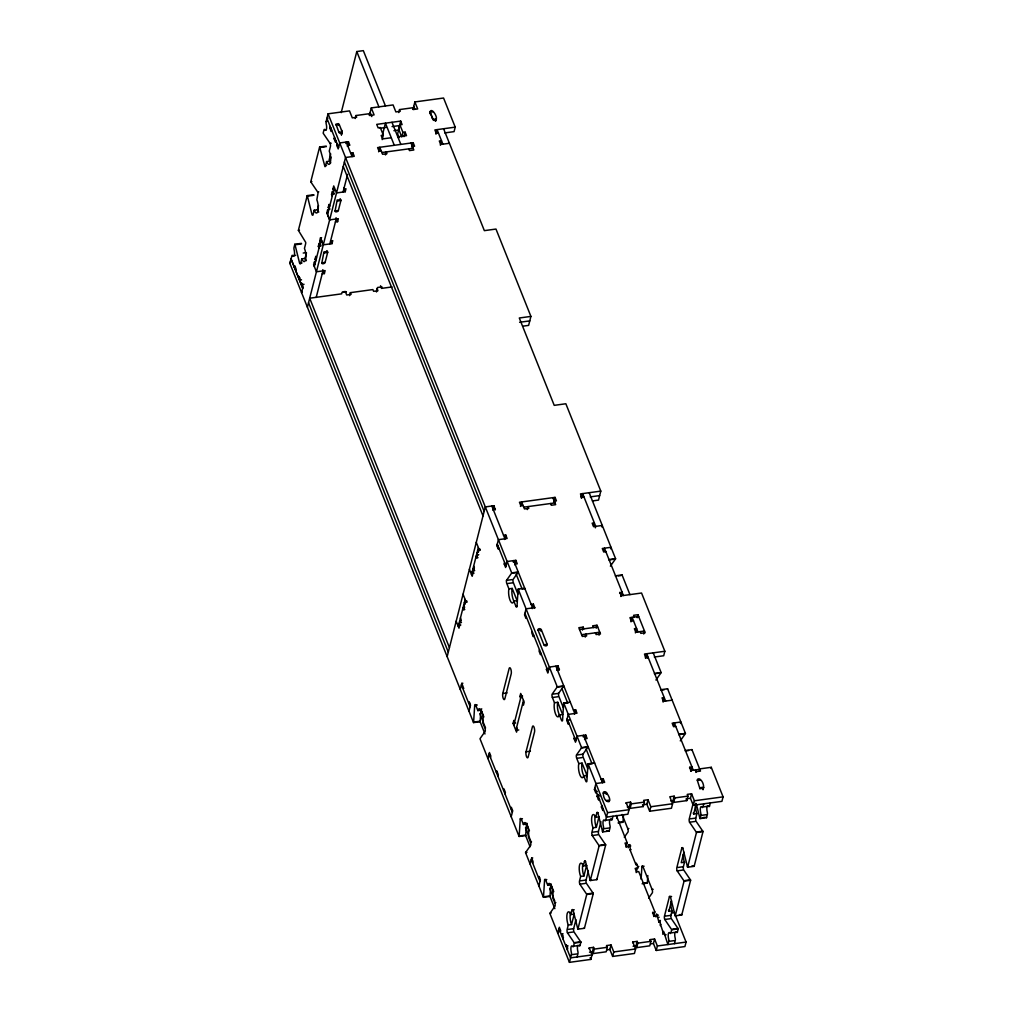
<?xml version="1.0" encoding="UTF-8"?>
<svg xmlns="http://www.w3.org/2000/svg" width="1013" height="1013" viewBox="0 0 1013 1013"><rect width="100%" height="100%" fill="white"/><g stroke="black" fill="none" stroke-linecap="round" stroke-linejoin="round"><path stroke-width="1.5" d="M480.884 709.885L480.149 721.205A2.317 0.734 82.2 0 1 480.073 721.699L473.54 722.598A2.317 0.734 82.2 0 0 473.615 722.092L474.717 705.124A2.317 0.734 82.2 0 1 475.806 705.377L476.895 705.225M524.633 588.718A2.317 0.734 82.2 0 1 524.721 588.224L518.175 589.11A2.317 0.734 82.2 0 0 518.099 589.617L516.997 606.584A2.317 0.734 82.2 0 1 515.921 606.331L513.819 601.089A8.117 2.583 82.2 0 1 510.046 600.215A8.117 2.583 82.2 0 1 508.931 588.857L506.829 583.615A2.317 0.734 82.2 0 1 506.513 580.373L511.552 573.244A2.317 0.734 82.2 0 0 511.692 572.889L328.073 113.823L349.51 110.898L352.296 117.875L356.652 117.28L355.956 115.533L369.036 113.747L369.732 115.495L374.088 114.9L371.29 107.91L393.082 104.934L395.88 111.924L400.236 111.316L399.54 109.581L412.62 107.783L413.317 109.531L417.673 108.935L414.874 101.946L443.567 98.02L455.217 127.144L454.065 131.627L444.682 132.918M522.442 818.707L520.264 819.01L519.163 835.978A2.317 0.734 82.2 0 1 519.087 836.472L525.62 835.573A2.317 0.734 82.2 0 0 525.709 835.079L526.443 823.772M546.779 879.537L544.601 879.828L543.5 896.796A2.317 0.734 82.2 0 1 543.411 897.303L549.958 896.404A2.317 0.734 82.2 0 0 550.034 895.91L550.768 884.59M616.778 818.415L616.955 815.592M618.057 822.936L622.957 822.265A2.317 0.734 82.2 0 0 623.033 821.758L623.489 814.693M641.102 879.246L641.925 866.52L644.103 866.216M642.103 883.805L647.282 883.095A2.317 0.734 82.2 0 0 647.358 882.589L647.826 875.523M473.54 722.598L289.921 263.519L291.871 255.871A2.317 0.734 82.2 0 1 292.694 255.631A4.634 1.482 82.2 0 0 294.352 255.137A4.634 1.482 82.2 0 0 294.137 249.983A2.317 0.734 82.2 0 1 294.036 247.413L294.834 244.247L301.368 243.361A2.305 0.734 82.2 0 1 301.557 243.918M294.834 244.247A2.305 0.734 82.2 0 1 295.024 244.817L299.569 263.089A2.305 0.734 82.2 0 0 300.013 263.798L300.177 263.887A2.305 0.734 82.2 0 0 300.646 263.342L301.798 258.847A8.117 2.583 82.2 0 0 305.571 259.721A8.117 2.583 82.2 0 0 304.47 248.375L305.609 243.88A2.317 0.734 82.2 0 0 305.673 242.31L298.379 230.356L307.23 195.623L313.764 194.724A2.305 0.734 82.2 0 1 313.954 195.294M307.23 195.623A2.305 0.734 82.2 0 1 307.42 196.18L311.966 214.465A2.343 0.747 82.2 0 0 312.409 215.174L312.726 215.25A2.343 0.747 82.2 0 0 313.055 214.718L314.182 210.223A8.117 2.583 82.2 0 0 317.968 211.097A8.117 2.583 82.2 0 0 316.854 199.738L318.006 193.204A2.343 0.747 82.2 0 0 317.689 192.001L310.991 182.163A2.305 0.734 82.2 0 1 310.776 181.72L319.627 146.999L326.161 146.1A2.305 0.734 82.2 0 1 326.351 146.657M328.073 113.823L326.135 121.471A2.317 0.734 82.2 0 0 326.237 124.055A4.634 1.482 82.2 0 1 326.452 129.195A4.634 1.482 82.2 0 1 324.793 129.689A2.317 0.734 82.2 0 0 323.97 129.943L323.172 133.096A2.305 0.734 82.2 0 0 323.388 133.539L330.086 143.377A2.305 0.734 82.2 0 1 330.403 144.58L330.466 145.049A2.305 0.734 82.2 0 1 330.403 146.594L329.25 151.114A8.117 2.583 82.2 0 1 330.365 162.46A8.117 2.583 82.2 0 1 326.591 161.599L325.439 166.081A2.317 0.734 82.2 0 1 324.958 166.626L319.804 147.556A2.305 0.734 82.2 0 0 319.627 146.999M331.593 129.968L331.213 131.462L329.807 127.967L330.2 126.473M295.733 270.686L296.113 269.179L294.707 265.685L294.327 267.191L295.416 267.039M335.898 140.731L335.518 142.238L334.125 138.743L334.505 137.236M329.149 160.003L330.707 153.887M341.216 112.646L356.791 51.549L363.338 50.65L385.459 105.972M306.382 260.683A8.129 2.583 82.2 0 1 305.065 258.404L306.483 252.807M318.778 212.046A8.117 2.583 82.2 0 1 317.462 209.767L318.525 205.576M330.719 162.852A8.155 2.596 82.2 0 1 329.845 161.143L330.922 156.952M338.899 125.485L338.38 123.637L335.949 124.156L338.912 132.298A1.735 1.304 14.3 0 0 341.077 133.387A1.735 1.304 14.3 0 0 342.179 131.855L341.457 130.031M300.038 281.449L300.418 279.955L299.025 276.46L298.645 277.967L299.734 277.815M347.662 145.543L349.84 145.239L348.434 141.744L339.722 142.947L338.203 148.924L336.797 145.441L337.177 143.935M301.861 291.516L301.57 292.643L303.102 286.654L301.697 283.159L301.317 284.653L304.039 284.286M322.197 273.877L324.375 273.573L325.135 270.585L316.423 271.775L313.625 264.786L314.397 261.785L315.094 263.532M315.727 261.037L315.03 259.29L315.79 256.302L316.487 258.049M319.032 248.071L318.335 246.324L319.095 243.323L319.791 245.07L320.88 244.931M321.526 242.436L320.437 242.576L319.728 240.828L320.501 237.84L321.59 237.688M335.417 221.974L337.608 221.682L338.367 218.681L329.656 219.872L326.857 212.882L327.617 209.894L328.706 209.742M330.048 208.995L328.959 209.147L328.25 207.399L329.022 204.411L329.719 206.158M332.264 196.167L331.555 194.42L332.327 191.432L333.024 193.179L334.113 193.027M334.746 190.533L333.657 190.685L332.96 188.937L333.72 185.936L336.519 192.926L345.23 191.736L345.99 188.747L343.812 189.038M314.321 266.533L321.197 239.587L323.286 244.829L332.011 243.639L332.771 240.638L330.593 240.942M334.417 187.684L327.554 214.629L329.656 219.872M345.876 143.542L346.256 142.048L352.081 156.61M347.294 146.239L348.434 141.744M355.196 118.534L355.956 115.533M307.395 307.205L345.547 157.496L354.259 156.306L352.866 152.811L350.688 153.115M326.971 250.667L327.668 252.414L325.122 262.392A1.747 1.013 -21.8 0 1 323.198 263.747A1.747 1.013 -21.8 0 1 321.855 262.848L323.983 251.819M340.191 198.776L340.887 200.523L338.355 210.501A1.747 1.013 -21.8 0 1 336.43 211.844A1.747 1.013 -21.8 0 1 335.075 210.945L337.202 199.916M352.106 155.812L352.866 152.811M316.183 297.455L322.957 270.876M329.833 243.93L336.189 218.985M343.052 192.039L347.573 174.325M369.39 115.393L371.29 107.91M382.775 133.653L385.447 123.168L394.298 145.302M378.621 151.785L379.774 147.29L382.585 154.28L386.941 153.685L386.244 151.937L385.472 154.926M382.192 139.629L383.332 135.134L380.306 127.562L378.128 127.866L376.722 124.371L400.692 121.091L402.098 124.586L399.92 124.878L397.628 133.855L399.135 137.641M349.612 295.644L350.371 292.656L372.885 289.566L373.594 291.313L377.95 290.718L377.013 288.388M398.78 112.57L399.54 109.581M400.692 121.091L398.413 130.069L393.918 130.69M399.92 124.878L402.946 132.45L401.794 136.945L398.767 129.373M403.984 136.641L405.124 132.146L402.946 132.45M412.975 109.429L414.874 101.946M412.05 147.214L413.19 142.719L377.608 147.581L379.001 151.076L381.179 150.785M376.469 291.972L377.608 287.477L381.977 286.882L381.584 288.376L392.056 286.945M429.689 113.063C430.778 105.707 437.629 116.444 436.248 118.99L435.679 121.231M429.689 113.646L430.069 112.152L433.336 111.709M435.907 134.121L437.059 129.626L442.884 144.188M440.338 145.176L441.478 140.693L439.3 140.984L440.693 144.479L449.417 143.289M443.593 128.727L484.353 230.647L495.977 229.052L530.913 316.411L528.621 325.388L522.809 326.186M447.151 656.614L485.303 506.918L494.015 505.715L495.23 509.957M458.269 626.427L465.144 599.481M471.501 574.536L478.364 547.59M459.041 623.438L459.737 625.173L458.978 628.174L456.179 621.184M461.459 622.539L460.371 622.678L461.13 619.69L460.434 617.943M464.764 609.56L463.675 609.712L464.435 606.711L463.739 604.964M463.042 594.238L465.841 601.228L465.081 604.217L464.372 602.469L467.107 602.102M472.261 571.535L472.957 573.282L472.197 576.283L469.399 569.293M474.692 570.636L473.603 570.788L474.363 567.799L473.666 566.052M477.997 557.669L476.908 557.808L477.667 554.82L476.971 553.073M476.275 542.348L479.073 549.325L478.301 552.326L477.604 550.578L480.327 550.211M492.875 510.21L494.015 505.715M460.244 689.372L461.776 683.382L462.865 683.231M498.662 547.653L498.269 549.147L496.877 545.652L498.409 539.676L507.12 538.473L505.728 534.978L503.537 535.282M504.575 539.473L505.728 534.978M515.073 564.114L517.25 563.81L515.858 560.316L507.133 561.506L505.614 567.495L504.221 564L504.601 562.506M520.479 506.437L521.619 501.942L524.43 508.931L528.786 508.336L528.09 506.589L527.33 509.577M468.981 711.215L470.513 705.225L469.108 701.73L468.728 703.225L469.817 703.073M513.3 562.114L513.68 560.62L532.597 607.927M514.705 564.811L515.858 560.316M502.765 693.525L509.121 668.58A3.482 1.102 82.2 0 1 510.742 668.96A3.482 1.102 82.2 0 1 511.21 673.822L504.854 698.767A3.482 1.102 82.2 0 1 503.233 698.4A3.482 1.102 82.2 0 1 502.765 693.525L507.12 692.93M487.911 758.522L489.431 752.532L490.836 756.027L490.457 757.534M553.908 501.866L555.048 497.37L519.454 502.245L520.859 505.74L523.037 505.436M526.317 616.816L525.937 618.31L524.531 614.815L526.064 608.826L534.775 607.635L533.382 604.141L531.205 604.432M532.243 608.623L533.382 604.141M534.585 608.382L534.775 607.635M496.395 772.375L496.775 770.88L498.168 774.375L497.788 775.869M532.256 631.656L531.876 633.163L533.269 636.645L533.648 635.151M516.63 727.385L517.326 729.132L516.567 732.133L513.072 723.396L513.832 720.408L514.528 722.155M520.631 698.198L519.935 696.45L520.695 693.449L524.19 702.186L523.43 705.187L522.733 703.44M513.768 725.143L521.404 695.197M540.955 631.264L541.335 629.769A1.735 1.304 14.3 0 0 539.182 628.68A1.735 1.304 14.3 0 0 538.068 630.213L543.892 644.774A1.735 1.304 14.3 0 0 546.045 645.863A1.735 1.304 14.3 0 0 547.159 644.331L541.335 629.769L538.068 630.213M523.493 700.439L515.87 730.386L518.77 729.98M503.613 790.431L503.993 788.937L505.386 792.432L505.006 793.926M539.473 649.713L539.093 651.207L540.499 654.702L540.879 653.208M581.5 498.029L582.627 493.597L595.733 526.355L595.353 527.849M510.945 808.779L511.324 807.285L512.73 810.767L511.198 816.757M559.277 670.112L558.074 665.87L549.35 667.061L547.83 673.05L546.438 669.555L546.817 668.061M526.051 751.76L532.407 726.815A3.482 1.102 82.2 0 1 534.028 727.195A3.482 1.102 82.2 0 1 534.509 732.057L528.153 757.002A3.482 1.102 82.2 0 1 526.532 756.635A3.482 1.102 82.2 0 1 526.051 751.76L530.407 751.165M530.913 316.411L519.289 317.993L554.225 405.352L565.849 403.756L600.798 491.115L598.506 500.093L592.453 500.929M556.922 670.353L558.074 665.87M593.58 525.848L594.34 522.86L592.162 523.164L593.555 526.659L602.266 525.456L601.887 526.963M582.424 630.111L583.197 627.11L578.828 627.705L582.323 636.443L586.692 635.847L585.983 634.1L585.223 637.101M603.71 551.186L604.47 548.198L623.4 595.505M530.128 864.076L531.648 858.087L532.737 857.935M569.243 723.713L568.154 723.864L566.761 720.37L568.28 714.38L576.992 713.19L575.599 709.695L573.421 709.986M610.624 548.793L611.004 547.299L602.292 548.489L603.685 551.984L605.863 551.692M532.673 863.076L533.053 861.582L531.648 858.087M568.154 723.864L568.534 722.358M574.46 714.178L575.599 709.695M596.226 628.225L596.986 625.224L592.63 625.819L593.327 627.566M599.012 635.214L599.772 632.213L581.614 634.695M584.944 738.819L587.135 738.515L585.729 735.02L577.017 736.21L575.485 742.2L574.092 738.705L574.472 737.211M538.865 885.919L540.385 879.93L538.992 876.435L538.612 877.929L539.701 877.777M619.627 593.061L621.995 592.01L620.855 596.505M583.171 736.818L583.551 735.324L602.482 782.631M584.59 739.515L585.729 735.02M630.985 621.843L632.125 617.348L637.949 631.909M637.202 617.702L637.962 614.701L633.606 615.296L634.303 617.044M557.783 933.226L559.315 927.25L560.708 930.744L560.328 932.239M597.277 791.368L596.188 791.52L595.809 793.014L594.416 789.52L595.935 783.53L604.66 782.34L603.254 778.845L601.076 779.136M635.404 632.897L636.557 628.415L634.379 628.706L635.771 632.201L644.483 631.01L643.724 634.011M563.076 933.796L561.987 933.935L561.607 935.442L562.696 935.29M599.582 799.561L598.493 799.713L597.088 796.218L597.48 794.724L598.569 794.572M602.304 782.593L603.254 778.845M563.013 938.937L563.393 937.43L561.987 933.935M598.493 799.713L598.873 798.219M573.776 913.194A8.117 2.583 82.2 0 1 574.194 914.131L570.927 914.587A8.117 2.583 82.2 0 0 567.153 913.701A8.117 2.583 82.2 0 0 568.255 925.059L567.115 929.554A2.317 0.734 82.2 0 0 567.432 932.796L574.13 942.634A2.317 0.734 82.2 0 1 574.346 943.078L573.535 946.231A2.317 0.734 82.2 0 1 572.712 946.484A4.634 1.482 82.2 0 0 571.066 946.978A4.634 1.482 82.2 0 0 571.281 952.131A2.317 0.734 82.2 0 1 571.383 954.702L569.433 962.35L590.858 959.412L592.01 954.93L589.211 947.94L593.567 947.345L594.264 949.092L593.124 953.575L606.192 951.789L607.344 947.307L606.648 945.56L611.004 944.952L613.789 951.941L612.65 956.437L634.442 953.461L635.582 948.966L632.796 941.976L637.152 941.381L637.848 943.128L636.708 947.624L649.776 945.825L650.916 941.343L650.219 939.595L654.575 939L657.374 945.99L656.234 950.473L684.927 946.547L686.067 942.065L674.253 912.523L671.353 912.916M570.927 914.587L572.079 910.092L574.257 909.788M586.172 864.57A8.117 2.583 82.2 0 1 586.59 865.507L583.323 865.95A8.117 2.583 82.2 0 0 579.537 865.077A8.117 2.583 82.2 0 0 580.652 876.435L579.512 880.93A2.317 0.734 82.2 0 0 579.829 884.172L586.527 894.01A2.317 0.734 82.2 0 1 586.742 894.454L577.891 929.174L584.425 928.288L593.276 893.555A2.317 0.734 82.2 0 0 593.061 893.111L586.362 883.273A2.317 0.734 82.2 0 1 586.046 880.031L588.338 871.053M583.323 865.95L584.463 861.468L585.552 861.316M593.048 827.811L596.315 827.355L598.987 816.883L595.72 817.326A8.117 2.583 82.2 0 0 591.934 816.453A8.117 2.583 82.2 0 0 593.048 827.811L591.896 832.293A2.317 0.734 82.2 0 0 592.225 835.535L598.911 845.386A2.317 0.734 82.2 0 1 599.139 845.817L590.275 880.55L596.822 879.651L605.673 844.931A2.317 0.734 82.2 0 0 605.457 844.487L598.759 834.649A2.317 0.734 82.2 0 1 598.442 831.407L600.924 821.67M595.72 817.326L596.86 812.831L597.949 812.692M568.255 925.059L571.522 924.616L574.194 914.131M580.652 876.435L583.919 875.992L586.59 865.507M603.178 808.982L602.798 810.489L601.405 806.994L601.785 805.487M606.167 794.319L606.559 792.824A1.735 1.304 14.3 0 0 604.394 791.735A1.735 1.304 14.3 0 0 603.279 793.28C603.545 804.525 615.132 804.423 606.559 792.824L603.279 793.28M567.318 949.7L567.698 948.206L566.305 944.711L565.925 946.218L568.103 945.914M579.246 945.585A2.317 0.734 82.2 0 0 580.082 945.344L580.88 942.179A2.317 0.734 82.2 0 0 580.664 941.748L573.966 931.897A2.317 0.734 82.2 0 1 573.649 928.655L575.941 919.677M645.547 658.235L646.687 653.74L665.617 701.059M609.079 801.6L609.471 800.105L606.192 800.549M645.712 658.285L644.509 654.043L664.845 651.258L641.558 593.023L621.21 595.809L619.817 592.314M609.699 820.137A4.634 1.482 82.2 0 0 609.915 825.291A2.317 0.734 82.2 0 1 610.016 827.874L609.218 831.027L602.672 831.926L603.482 828.761A2.317 0.734 82.2 0 0 603.368 826.19A4.634 1.482 82.2 0 1 603.166 821.037A4.634 1.482 82.2 0 1 604.812 820.543A2.317 0.734 82.2 0 0 605.635 820.302L607.585 812.654L588.059 763.815L594.593 762.928A2.317 0.734 82.2 0 0 594.53 763.295M647.801 658.361L648.079 657.234L645.901 657.538M577.119 956.968L577.917 953.803A2.317 0.734 82.2 0 0 577.815 951.232A4.634 1.482 82.2 0 1 577.891 945.344M610.396 819.061A4.634 1.482 82.2 0 1 611.346 819.644A2.317 0.734 82.2 0 0 612.181 819.403L612.979 816.25M589.022 948.687L589.211 947.94M626.034 803.474L626.224 802.727L630.58 802.131L631.276 803.879L630.137 808.374L643.204 806.576L644.357 802.093L643.648 800.346L648.016 799.751L650.802 806.741L649.662 811.223L671.454 808.247L672.594 803.752L669.796 796.762L674.164 796.167L674.861 797.915L673.708 802.41L686.789 800.625L687.928 796.129L687.232 794.382L691.588 793.787L694.386 800.777L693.247 805.259L721.927 801.334L723.079 796.851L711.265 767.31L699.641 768.905L699.451 769.652M664.845 651.258L663.705 655.753L654.309 657.032M593.124 953.575L592.428 951.84L593.567 947.345M630.137 808.374L629.428 806.627L630.58 802.131M626.224 802.727L629.01 809.716L627.87 814.211L606.445 817.136L594.796 788.025M626.059 847.273L627.199 842.778L616.259 815.414M663.072 702.06L664.211 697.564L662.033 697.868L663.439 701.363L672.151 700.16M628.225 847.767L628.984 844.779L630.073 844.627M637.025 864.469L635.936 864.621L629.997 849.768L630.377 848.274L628.984 844.779M606.445 946.307L606.648 945.56M612.65 956.437L609.851 949.447L611.004 944.952M649.662 811.223L646.864 804.233L648.016 799.751M635.936 864.621L636.316 863.114L637.721 866.609L636.189 872.598M673.582 725.89L674.341 722.902L693.272 770.209M680.508 723.497L680.888 722.003L672.163 723.193L673.569 726.688L675.747 726.397M632.606 942.723L632.796 941.976M636.708 947.624L635.999 945.876L637.152 941.381M673.708 802.41L673.012 800.663L674.164 796.167M652.499 912.979L654.867 911.928L638.734 871.598L636.557 871.902L635.164 868.407L638.063 868.014M689.498 767.765L691.879 766.727L690.727 771.21M653.714 916.423L654.867 911.928M653.892 916.474L652.689 912.232M690.904 771.26L689.701 767.018M655.88 916.917L656.639 913.929L658.944 922.121L660.033 921.969M650.029 940.343L650.219 939.595M695.956 772.413L695.45 769.918M656.234 950.473L653.436 943.483L654.575 939M658.944 922.121L659.324 920.627L660.413 920.475M693.247 805.259L690.448 798.282L691.588 793.787M699.426 770.817L699.806 769.323L691.094 770.513M664.781 933.986L663.338 933.112L659.324 920.627M671.581 896.48L669.403 896.771L664.439 916.233A2.317 0.734 82.2 0 0 664.769 919.475L671.454 929.326A2.317 0.734 82.2 0 1 671.682 929.757L670.872 932.922A2.317 0.734 82.2 0 1 670.049 933.163A4.634 1.482 82.2 0 0 668.39 933.657A4.634 1.482 82.2 0 0 668.605 938.81A2.317 0.734 82.2 0 1 668.719 941.381L667.909 944.547L663.629 931.403L662.869 934.391M682.889 847.995L681.8 848.147L676.836 867.609A2.317 0.734 82.2 0 0 677.153 870.851L683.851 880.69A2.317 0.734 82.2 0 1 684.066 881.133L675.215 915.866L681.762 914.967L690.613 880.234A2.317 0.734 82.2 0 0 690.397 879.803L683.699 869.952A2.317 0.734 82.2 0 1 683.382 866.71L684.522 862.228A8.117 2.583 82.2 0 1 683.079 854.807M693.424 802.511L689.233 818.985A2.317 0.734 82.2 0 0 689.549 822.227L696.248 832.066A2.317 0.734 82.2 0 1 696.463 832.509L687.612 867.229L694.146 866.343L702.997 831.61A2.317 0.734 82.2 0 0 702.781 831.167L696.083 821.328A2.317 0.734 82.2 0 1 695.766 818.086L696.919 813.591A8.117 2.583 82.2 0 1 695.589 803.385M670.695 901.963A8.117 2.583 82.2 0 0 672.125 910.852L668.859 911.295L671.53 900.823M683.927 852.186L681.255 862.671L684.522 862.228M696.919 813.591L693.652 814.047L696.311 803.562M700.059 789.026L697.349 780.403A1.735 1.304 14.3 0 1 698.464 778.87A1.735 1.304 14.3 0 1 700.616 779.959C703.655 781.707 705.58 791.596 700.35 787.899M702.959 789.482L703.529 787.24L700.262 787.683M676.102 931.77A4.634 1.482 82.2 0 1 676.583 932.264A2.317 0.734 82.2 0 0 677.406 932.023L678.216 928.87A2.317 0.734 82.2 0 0 678.001 928.427L671.302 918.588A2.317 0.734 82.2 0 1 670.986 915.347L672.125 910.852M703.047 789.697L703.617 787.456M710.974 768.436L711.265 767.31M707.732 805.74A4.634 1.482 82.2 0 0 707.239 811.983A2.317 0.734 82.2 0 1 707.353 814.553L706.542 817.706L700.008 818.605L700.806 815.452A2.317 0.734 82.2 0 0 700.705 812.869A4.634 1.482 82.2 0 1 700.49 807.716A4.634 1.482 82.2 0 1 702.148 807.222A2.317 0.734 82.2 0 0 702.971 806.981L703.769 803.828M674.443 943.647L675.253 940.495A2.317 0.734 82.2 0 0 675.139 937.911A4.634 1.482 82.2 0 1 674.937 932.758M708.201 805.829A4.634 1.482 82.2 0 1 708.682 806.335A2.317 0.734 82.2 0 0 709.505 806.082L710.316 802.929M289.921 263.519L291.073 259.037L302.71 288.148L291.073 259.037M511.692 572.889L518.225 572.003A2.317 0.734 82.2 0 1 518.086 572.358L513.047 579.487A2.317 0.734 82.2 0 0 513.376 582.728L517.909 594.087M610.383 566.166L615.423 559.037A2.317 0.734 82.2 0 0 615.562 558.682L589.173 492.698M518.175 589.11L557.239 686.776A2.317 0.734 82.2 0 1 557.099 687.131L552.06 694.26A2.317 0.734 82.2 0 0 552.376 697.501L554.478 702.743A8.117 2.583 82.2 0 0 555.593 714.089A8.117 2.583 82.2 0 0 559.366 714.963L562.633 714.52L557.745 702.288L554.478 702.743M563.456 707.96L558.923 696.602A2.317 0.734 82.2 0 1 558.606 693.361L563.633 686.232A2.317 0.734 82.2 0 0 563.772 685.877L557.239 686.776M570.192 702.465A2.317 0.734 82.2 0 1 570.268 702.098L563.722 702.997L581.576 747.607A2.317 0.734 82.2 0 1 581.437 747.961L576.397 755.078A2.317 0.734 82.2 0 0 576.714 758.332L578.803 763.561A8.117 2.583 82.2 0 0 579.917 774.92A8.117 2.583 82.2 0 0 583.703 775.793L586.97 775.35L582.07 763.118L578.803 763.561M587.793 768.791L583.247 757.433A2.317 0.734 82.2 0 1 582.931 754.191L587.971 747.062A2.317 0.734 82.2 0 0 588.11 746.708L581.576 747.607M543.411 897.303L525.57 852.693A2.317 0.734 82.2 0 1 525.709 852.338L530.749 845.209A2.317 0.734 82.2 0 0 530.432 841.968L528.33 836.725A8.117 2.583 82.2 0 0 527.229 825.367A8.117 2.583 82.2 0 0 523.442 824.493L521.353 819.251A2.317 0.734 82.2 0 0 520.264 819.01M655.93 680.04L660.97 672.911A2.317 0.734 82.2 0 0 661.109 672.556L653.22 652.853M569.433 962.35L549.907 913.523A2.317 0.734 82.2 0 1 550.046 913.169L555.073 906.04A2.317 0.734 82.2 0 0 554.757 902.798L552.667 897.556A8.117 2.583 82.2 0 0 551.553 886.198A8.117 2.583 82.2 0 0 547.78 885.324L545.678 880.082A2.317 0.734 82.2 0 0 544.601 879.828M680.267 740.87L685.295 733.741A2.317 0.734 82.2 0 0 685.434 733.387L667.592 688.777L661.058 689.676A2.317 0.734 82.2 0 0 660.983 690.17M624.299 837.245L628.085 831.888A2.317 0.734 82.2 0 0 627.769 828.647L622.083 814.452M648.637 898.062L652.41 892.719A2.317 0.734 82.2 0 0 652.093 889.477L643.014 866.761A2.317 0.734 82.2 0 0 641.925 866.52M328.022 118.166L326.933 118.318L338.583 147.429M326.135 121.471L327.224 121.319M335.999 125.03L339.279 124.574M329.807 127.967L330.909 127.815M325.059 129.791L326.148 129.639M338.912 132.298L342.179 131.855L339.19 124.358M430.069 112.152L432.982 119.433L436.248 118.99A1.735 1.304 14.3 0 1 435.134 120.522A1.735 1.304 14.3 0 1 432.982 119.433L429.981 111.937M380.078 128.246L386.067 127.423M392.056 126.6L399.553 125.574M334.125 138.743L335.214 138.591M383.332 135.134L381.154 135.425L382.547 138.92L391.271 137.73M330.086 143.377L331.175 143.226M455.217 127.144L434.881 129.93L436.274 133.412L438.452 133.121M319.804 147.556L325.262 146.809M397.805 136.844L406.517 135.641L405.124 132.146M336.797 145.441L337.886 145.29M412.418 146.505L414.596 146.214L413.19 142.719M381.863 152.532L413.101 148.265M326.579 161.599L329.845 161.143M325.452 165.689L326.541 165.537M310.776 181.72L311.865 181.58M332.96 188.937L334.049 188.785M317.689 192.001L318.778 191.862M307.42 196.18L312.865 195.446M331.555 194.42L334.29 194.053M328.25 207.399L329.339 207.247M314.182 210.223L317.462 209.767M335.075 210.945L338.355 210.501M326.857 212.882L327.946 212.743M298.379 230.356L299.468 230.204M319.728 240.828L320.817 240.689M295.024 244.817L300.468 244.07M318.335 246.324L321.058 245.944M303.216 253.035L306.192 252.63M292.96 255.732L295.682 255.352M324.401 252.857L327.668 252.414A1.747 1.013 -21.8 0 0 326.313 251.515A1.747 1.013 -21.8 0 0 324.388 252.857M301.798 258.847L305.065 258.404M315.03 259.29L316.119 259.151M300.658 262.937L301.747 262.785M300.646 263.342L301.735 263.19M321.855 262.848L325.122 262.392M313.625 264.786L314.714 264.634M300.418 279.955L301.507 279.803M343.141 291.795L345.319 291.503L346.712 294.998L351.068 294.403L350.371 292.656M346.383 291.757L342.027 292.352L341.647 293.846L309.687 298.215L449.43 647.636M519.606 322.286L529.774 320.893M600.798 491.115L580.449 493.901L581.855 497.383L584.032 497.092M493.242 509.514L495.42 509.21M554.263 501.169L556.441 500.865L555.048 497.37M590.262 496.889L599.645 495.598M523.721 507.184L554.947 502.917M496.877 545.652L497.965 545.513M479.073 549.325L480.162 549.185M477.667 554.82L478.756 554.668M477.3 555.922L476.211 556.061L476.908 557.808M504.221 564L505.31 563.848M473.983 568.888L472.894 569.04L473.603 570.788M472.957 573.282L474.046 573.13M615.562 558.682L609.028 559.581A2.317 0.734 82.2 0 1 608.889 559.936M512.641 573.105L518.086 572.358M609.978 559.784L615.423 559.037M506.513 580.373L511.958 579.626M507.918 583.475L513.376 582.728M508.931 588.857L512.198 588.414L517.086 600.646A8.117 2.583 82.2 0 1 516.833 601.418M629.934 594.618L622.045 574.903L615.511 575.802A2.317 0.734 82.2 0 0 615.448 576.156M518.099 589.617L519.188 589.465M522.455 589.022L523.544 588.87M618.158 575.928L620.88 575.549M465.841 601.228L466.93 601.076M464.612 607.737L462.979 607.965L463.675 609.712M513.819 601.089L517.086 600.646M515.921 606.331L517.01 606.179M460.763 620.792L459.674 620.931L460.371 622.678M459.737 625.173L460.826 625.034M638.671 616.448L629.947 617.651L631.352 621.134L633.53 620.842M579.512 629.453L597.67 626.971M543.892 644.774L547.159 644.331M546.438 669.555L549.046 669.2M557.289 669.656L559.467 669.365M463.878 688.22L462.789 688.371L463.169 686.877L461.776 683.382M661.109 672.556L654.575 673.455A2.317 0.734 82.2 0 1 654.436 673.81L659.881 673.063M557.099 687.131L562.544 686.383M519.935 696.45L522.556 696.096M553.149 694.108L558.606 693.361M475.806 704.972L476.895 704.833M552.376 697.501L557.834 696.754M475.806 705.377L477.895 710.62L481.162 710.176A8.117 2.583 82.2 0 1 481.732 708.796M564.735 703.339L568.002 702.895M662.071 690.03L664.249 689.726M473.615 722.092L479.06 721.345M513.072 723.396L515.68 723.041M566.761 720.37L569.483 719.99M574.092 738.705L575.181 738.566M685.434 733.387L678.9 734.286A2.317 0.734 82.2 0 1 678.761 734.64L684.206 733.893M581.437 747.961L586.882 747.214M577.486 754.938L582.931 754.191M576.714 758.332L582.158 757.585M696.146 771.665L700.502 771.07L691.93 749.607L685.383 750.506A2.317 0.734 82.2 0 0 685.307 751M589.072 764.169L592.339 763.726M686.396 750.861L688.574 750.557M594.416 789.52L595.505 789.368M697.349 780.403L700.616 779.959M597.088 796.218L599.823 795.838M601.405 806.994L602.494 806.842M631.276 803.879L644.357 802.093M674.861 797.915L687.928 796.129M627.25 806.918L629.428 806.627M646.864 804.233L642.508 804.841L643.204 806.576M670.834 800.954L673.012 800.663M690.448 798.282L686.092 798.877L686.789 800.625M607.585 812.654L629.01 809.716M650.802 806.741L672.594 803.752M694.386 800.777L723.079 796.851M523.442 824.493L526.709 824.05A8.117 2.583 82.2 0 1 526.963 823.265M606.724 820.15L612.181 819.403M704.06 806.829L709.505 806.082M520.251 835.826L525.709 835.079M618.677 822.353L623.033 821.758M603.482 828.761L608.927 828.026M700.806 815.452L706.264 814.705M592.998 832.142L598.442 831.407M690.322 818.833L695.766 818.086M596.86 812.831A2.317 0.734 82.2 0 1 597.936 813.084L602.494 831.356L603.583 831.217M606.85 830.761L607.939 830.609M696.412 804.335L699.818 818.048L700.907 817.896M703.085 817.592L705.276 817.301M530.432 841.968L531.521 841.816M627.769 828.647L628.858 828.507M592.225 835.535L597.67 834.801M689.549 822.227L694.994 821.48M525.709 852.338L526.798 852.186M525.57 852.693L526.659 852.541M600.013 845.235L605.457 844.487M697.337 831.914L702.781 831.167M599.139 845.817L605.673 844.931M696.463 832.509L702.997 831.61M627.199 842.778L625.021 843.069L626.427 846.564L630.782 845.969M629.997 849.768L631.086 849.616M637.721 866.609L638.81 866.457M547.78 885.324L551.047 884.881A8.117 2.583 82.2 0 1 551.3 884.096M580.601 880.778L586.046 880.031M677.925 867.457L683.382 866.71M584.463 861.468A2.317 0.734 82.2 0 1 585.552 861.708L590.098 879.993L591.187 879.841M681.8 848.147A2.317 0.734 82.2 0 1 682.876 848.4L687.434 866.672L688.523 866.52M691.79 866.077L692.879 865.925M579.829 884.172L585.273 883.425M677.153 870.851L682.61 870.104M544.589 896.657L550.034 895.91M643.002 883.184L647.358 882.589M587.616 893.859L593.061 893.111M684.94 880.55L690.397 879.803M586.742 894.454L593.276 893.555M684.066 881.133L690.613 880.234M554.757 902.798L555.846 902.646M652.093 889.477L653.182 889.325M550.046 913.169L551.135 913.017M654.081 915.727L658.437 915.132M568.204 929.402L573.649 928.655M665.541 916.081L670.986 915.347M658.045 917.423L659.134 917.272M572.079 910.092A2.317 0.734 82.2 0 1 573.155 910.345L577.701 928.617L578.79 928.465M679.394 914.701L680.483 914.549M567.432 932.796L572.877 932.049M664.769 919.475L670.213 918.74M575.219 942.495L580.664 941.748M672.556 929.174L678.001 928.427M574.346 943.078L580.88 942.179M671.682 929.757L678.216 928.87M574.624 946.079L580.082 945.344M671.961 932.77L677.406 932.023M665.035 934.898L666.123 934.746M594.264 949.092L607.344 947.307M637.848 943.128L650.916 941.343M571.383 954.702L576.828 953.955M589.515 952.233L592.428 951.84M606.952 949.852L609.851 949.447M633.1 946.269L635.999 945.876M650.536 943.888L653.436 943.483M668.719 941.381L674.164 940.646M592.01 954.93L570.572 957.855L558.935 928.744M613.789 951.941L635.582 948.966M657.374 945.99L686.067 942.065M637.962 614.701L645.192 632.758L640.836 633.353L640.127 631.606M580.791 496.345L581.487 498.092M413.735 106.441L414.849 109.239M410.999 143.023L413.811 150L409.455 150.595L408.758 148.848M552.857 497.674L555.668 504.651L551.3 505.259L550.603 503.512M596.986 625.224L600.481 633.961L596.125 634.556L595.429 632.808M391.98 122.282L400.831 144.403M356.791 51.549L378.925 106.872M583.197 627.11L583.893 628.858M370.15 112.405L371.822 116.596M491.837 506.019L504.943 538.777M555.896 666.161L574.814 713.481M516.237 574.358L521.999 588.768M561.911 688.549L567.673 702.959M586.109 749.063L591.871 763.473M344.407 161.991L484.151 511.4M497.256 544.158L505.994 566.001M524.924 613.321L548.21 671.556M567.141 718.863L575.865 740.706M343.255 166.487L483.011 515.896M559.366 714.963L561.468 720.205A2.317 0.734 82.2 0 0 562.544 720.458L563.646 703.491A2.317 0.734 82.2 0 1 563.722 702.997M583.703 775.793L585.793 781.036A2.317 0.734 82.2 0 0 586.869 781.289L587.971 764.321A2.317 0.734 82.2 0 1 588.059 763.815M343.66 187.81L345.23 191.736M380.546 285.767L381.584 288.376M336.025 217.744L337.608 221.682M327.617 209.894L328.313 211.641M330.96 241.018L332.011 243.639M320.501 237.84L323.286 244.829M322.805 269.648L324.375 273.573M590.161 957.678L590.858 959.412M481.162 710.176L483.885 716.963M526.709 824.05L529.432 830.837M551.047 884.881L553.756 891.668M479.795 713.646L485.556 728.043M525.468 827.836L531.23 842.234M549.666 888.35L554.858 901.304M479.795 721.015L484.986 733.969M525.468 835.206L530.078 846.729M549.679 895.72L554.858 908.674M308.534 302.71L448.29 652.119M461.396 684.877L470.133 706.719M489.051 754.039L512.35 812.274M531.268 859.581L540.005 881.424M519.087 836.472L480.023 738.819A2.317 0.734 82.2 0 1 480.162 738.464L485.202 731.335A2.317 0.734 82.2 0 0 484.885 728.094L482.783 722.851A8.117 2.583 82.2 0 0 481.682 711.493A8.117 2.583 82.2 0 0 477.895 710.62M432.247 117.609L432.982 119.433M621.969 575.409A2.317 0.734 82.2 0 1 622.045 574.903M681.762 914.967A2.317 0.734 82.2 0 1 681.572 914.41M675.215 915.866A2.317 0.734 82.2 0 1 675.038 915.296L670.492 897.024A2.317 0.734 82.2 0 0 669.403 896.771M706.542 817.706A2.317 0.734 82.2 0 1 706.365 817.149M700.008 818.605A2.317 0.734 82.2 0 1 699.818 818.048M694.146 866.343A2.317 0.734 82.2 0 1 693.968 865.773M687.612 867.229A2.317 0.734 82.2 0 1 687.434 866.672M668.859 911.295A8.117 2.583 82.2 0 1 668.479 910.218M693.652 814.047A8.117 2.583 82.2 0 1 693.259 812.958M667.516 689.283A2.317 0.734 82.2 0 1 667.592 688.777M691.841 750.114A2.317 0.734 82.2 0 1 691.93 749.607M660.337 925.616A1.735 1.304 14.3 0 1 660.881 924.261M513.946 601.114A8.117 2.583 82.2 0 1 512.198 588.414M596.822 879.651A2.317 0.734 82.2 0 1 596.632 879.094M590.275 880.55A2.317 0.734 82.2 0 1 590.098 879.993M602.672 831.926A2.317 0.734 82.2 0 1 602.494 831.356M609.218 831.027A2.317 0.734 82.2 0 1 609.028 830.47M577.891 929.174A2.317 0.734 82.2 0 1 577.701 928.617M584.425 928.288A2.317 0.734 82.2 0 1 584.235 927.718M596.315 827.355A8.117 2.583 82.2 0 1 595.327 815.592M583.919 875.992A8.117 2.583 82.2 0 1 582.931 864.216M571.522 924.616A8.117 2.583 82.2 0 1 570.826 912.156M584.286 776.49A8.117 2.583 82.2 0 1 582.07 763.118M586.97 775.35A8.117 2.583 82.2 0 1 586.4 776.718M559.948 715.659A8.117 2.583 82.2 0 1 557.745 702.288M342.179 131.855L341.419 134.856L342.179 131.855M340.887 200.523L337.62 200.967A1.747 1.013 -21.8 0 1 339.545 199.624A1.747 1.013 -21.8 0 1 340.887 200.523"/></g></svg>
